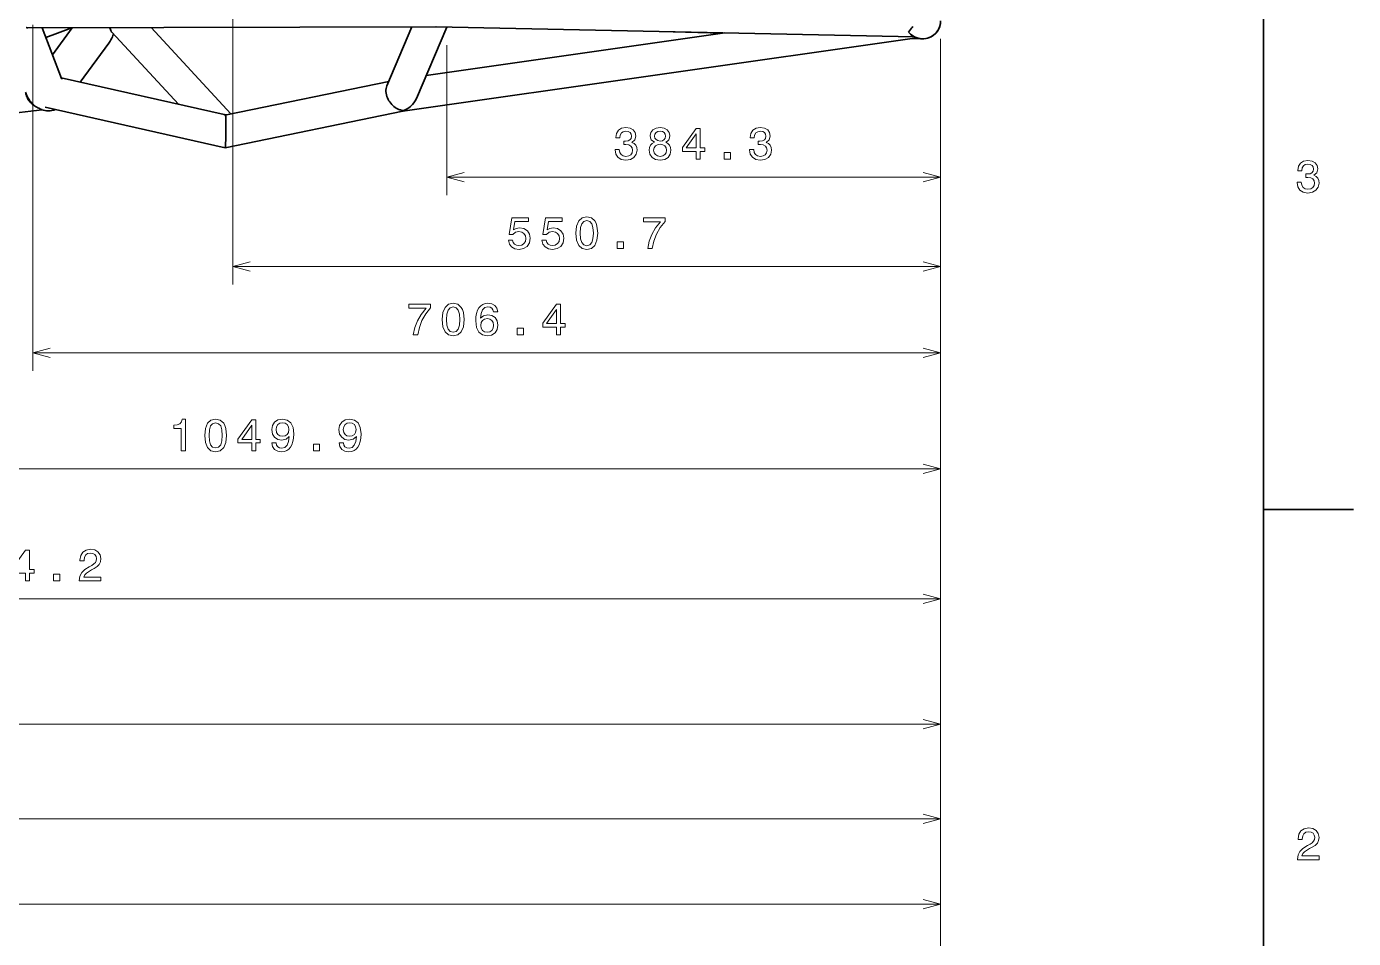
# Model space of a CAD drawing. Extents: x 0 to 420, y 0 to 297.
# Drawn here: x 272.5 to 420, y 100.8 to 202.2 of the extents above; entities that cross this region are included whole.
import ezdxf

# ---------------------------------------------------------------- set-up
doc = ezdxf.new("R2010")
doc.units = 0

msp = doc.modelspace()

# ---------------------------------------------------------------- linework, layer by layer
at = {"color": 7, "lineweight": 35}
for p, q in [((410, 10), (410, 287)), ((317.99884, 202.135117), (272.634521, 202.024292)), ((371.173187, 201.039856), (318.039978, 202.134735)), ((314.338623, 192.760818), (371.471039, 200.911621)), ((316.916687, 196.736206), (350.124542, 201.473816)), ((274.22226, 192.92337), (161.660446, 179.598709)), ((274.562378, 193.212708), (294.569427, 188.694321)), ((314.34021, 192.761154), (294.570404, 188.694305))]:
    msp.add_line(p, q, dxfattribs=at)
at = {"color": 7, "lineweight": 13}
for p, q in [((295.437531, 225.742081), (295.437531, 173.499283)), ((273.201874, 202.352554), (273.201874, 163.893646)), ((374.110474, 200.806641), (374.110474, 163.893646)), ((374.110474, 200.806641), (374.110474, 173.499283)), ((374.110474, 200.806641), (374.110474, 151.015411)), ((374.110474, 200.806641), (374.110474, 136.54689)), ((374.110474, 200.806641), (374.110474, 122.618141)), ((374.110474, 200.806641), (374.110474, 112.099289)), ((374.110474, 200.806641), (374.110474, 102.623039)), ((374.110474, 200.806641), (374.110474, 91.315094)), ((374.110474, 200.806641), (374.110474, 75.109657)), ((374.110474, 175.499283), (295.437531, 175.499283)), ((374.110474, 165.893646), (273.201874, 165.893646)), ((374.110474, 153.015411), (224.125626, 153.015411)), ((374.110474, 138.546875), (166.366791, 138.546875)), ((374.110474, 124.618141), (145.490021, 124.618141)), ((374.110474, 114.099289), (129.253342, 114.099289)), ((374.110474, 104.623039), (98.782494, 104.623039))]:
    msp.add_line(p, q, dxfattribs=at)
at = {"color": 7, "lineweight": 35, "ltscale": 0.178105}
msp.add_line((312.540131, 195.574524), (315.331604, 202.129059), dxfattribs=at)
at = {"color": 7, "lineweight": 35, "ltscale": 0.215756}
msp.add_line((315.824249, 194.171036), (319.205811, 202.111176), dxfattribs=at)
at = {"color": 7, "lineweight": 35, "ltscale": 0.150907}
msp.add_line((276.382172, 196.389694), (274.227112, 202.028183), dxfattribs=at)
at = {"color": 7, "lineweight": 35, "ltscale": 0.077285}
msp.add_line((277.533356, 202.036362), (274.636566, 200.956802), dxfattribs=at)
at = {"color": 7, "lineweight": 35, "ltscale": 0.093381}
msp.add_line((277.580994, 202.036469), (275.376251, 199.021301), dxfattribs=at)
at = {"color": 7, "lineweight": 35, "ltscale": 0.272532}
msp.add_line((289.369293, 193.530106), (281.9646, 201.530655), dxfattribs=at)
at = {"color": 7, "lineweight": 35, "ltscale": 0.326507}
msp.add_line((295.21402, 192.472916), (286.342865, 202.057968), dxfattribs=at)
at = {"color": 7, "lineweight": 35, "ltscale": 0.136971}
msp.add_line((344.388123, 201.592087), (349.864746, 201.436752), dxfattribs=at)
at = {"color": 7, "lineweight": 35, "ltscale": 0.027391}
msp.add_line((370.958557, 200.838501), (372.053772, 200.807434), dxfattribs=at)
at = {"color": 8, "lineweight": 13, "ltscale": 0.434616}
msp.add_line((374.110474, 200.806641), (374.110474, 183.421982), dxfattribs=at)
at = {"color": 7, "lineweight": 35, "ltscale": 0.133692}
msp.add_line((281.626587, 200.308319), (278.470123, 195.991577), dxfattribs=at)
at = {"color": 8, "lineweight": 13, "ltscale": 0.41723}
msp.add_line((319.205811, 200.111176), (319.205811, 183.421982), dxfattribs=at)
at = {"color": 7, "lineweight": 35, "ltscale": 0.463718}
msp.add_line((276.35144, 196.470047), (294.444489, 192.383911), dxfattribs=at)
at = {"color": 7, "lineweight": 35, "ltscale": 0.46023}
msp.add_line((312.756042, 196.081482), (294.724396, 192.372192), dxfattribs=at)
at = {"color": 7, "lineweight": 35, "ltscale": 2.9e-05}
msp.add_line((273.369202, 193.360046), (273.370148, 193.359375), dxfattribs=at)
at = {"color": 7, "lineweight": 35, "ltscale": 3.6e-05}
msp.add_line((273.369202, 193.360046), (273.370392, 193.359207), dxfattribs=at)
at = {"color": 7, "lineweight": 35, "ltscale": 0.003909}
msp.add_line((314.232819, 192.770721), (314.386871, 192.79747), dxfattribs=at)
at = {"color": 8, "lineweight": 13}
msp.add_line((374.110474, 185.421982), (319.205811, 185.421982), dxfattribs=at)
at = {"color": 7, "lineweight": 35, "ltscale": 0.25}
msp.add_line((410, 148.5), (420, 148.5), dxfattribs=at)
at = {"color": 7, "lineweight": 35}
for points in [[(370.546509, 201.560028), (370.653595, 201.691315), (370.762146, 201.830826), (370.869568, 201.978439), (370.937164, 202.078705), (371.001801, 202.182861)], [(272.634521, 202.024292), (272.599609, 202.025604), (272.566803, 202.029831), (272.527191, 202.040329), (272.493652, 202.056793), (272.467621, 202.079559)], [(282.154663, 201.325287), (282.097168, 201.177856), (282.031097, 201.021866), (281.959442, 200.867554), (281.880219, 200.712814), (281.787445, 200.550476), (281.709656, 200.427658), (281.626587, 200.308319)], [(281.9646, 201.530655), (281.947601, 201.551407), (281.929657, 201.578522), (281.909485, 201.615173), (281.887299, 201.662491), (281.85556, 201.740967), (281.817932, 201.845749), (281.750946, 202.046555)], [(273.454498, 193.302612), (273.373322, 193.366821), (273.277161, 193.449982), (273.190948, 193.53186), (273.07373, 193.655579), (272.962585, 193.788086), (272.862091, 193.922714), (272.772491, 194.05658), (272.671356, 194.226013), (272.579254, 194.399994), (272.497833, 194.572113), (272.407318, 194.786667), (272.378815, 194.859772)], [(272.395111, 194.825012), (272.420746, 194.697952), (272.454712, 194.572891), (272.496552, 194.450623), (272.55188, 194.318192), (272.615509, 194.190826), (272.686584, 194.069092), (272.764191, 193.953354), (272.835358, 193.85907), (272.910217, 193.76944), (272.988373, 193.684525), (273.048889, 193.623917), (273.110809, 193.565948), (273.238159, 193.457855), (273.369202, 193.360046)], [(272.439636, 194.711884), (272.457306, 194.638382), (272.477783, 194.56572), (272.501495, 194.492432), (272.527893, 194.420334), (272.587463, 194.28183), (272.655823, 194.149429), (272.731812, 194.023819), (272.797882, 193.927673), (272.867554, 193.836319), (272.940277, 193.749832), (272.99646, 193.688187), (273.053772, 193.629303), (273.170898, 193.519745), (273.282745, 193.426483), (273.394012, 193.342865)], [(274.22226, 192.92337), (274.227356, 192.92453), (274.228851, 192.925415), (274.229523, 192.926208), (274.229736, 192.927109), (274.229401, 192.928482), (274.226501, 192.931808), (274.220581, 192.935852), (274.200378, 192.946014), (274.163116, 192.961502), (274.060852, 193.00087), (273.927155, 193.054657), (273.855988, 193.085648), (273.746368, 193.137268), (273.620819, 193.202988), (273.495056, 193.276917), (273.370148, 193.359375)], [(314.380035, 192.830643), (314.289795, 192.841965), (314.216492, 192.855148), (314.144867, 192.871414), (314.056305, 192.896027), (314.007202, 192.911835), (313.870056, 192.964096), (313.733643, 193.028137), (313.598663, 193.10379), (313.465912, 193.190887)], [(314.386871, 192.79747), (314.365753, 192.773727), (314.344849, 192.762329), (314.340179, 192.761139)]]:
    msp.add_lwpolyline(points, dxfattribs=at)
at = {"color": 8, "lineweight": 13}
for points in [[(337.915192, 188.521408), (337.915192, 188.486099), (337.99588, 188.001953), (338.23291, 187.63884), (338.60611, 187.40686), (339.100372, 187.321121), (339.624847, 187.40686), (340.018219, 187.628754), (340.270386, 187.981781), (340.361176, 188.435669), (340.320831, 188.733231), (340.209869, 188.975296), (340.02832, 189.161896), (339.786224, 189.298065), (340.114044, 189.570404), (340.230042, 190.00412), (340.154388, 190.397491), (339.937531, 190.695038), (339.584503, 190.881638), (339.100372, 190.947205), (338.646454, 190.866501), (338.298492, 190.644608), (338.071533, 190.29158), (337.99588, 189.822556), (337.99588, 189.787262), (338.444733, 189.787262), (338.485077, 190.110031), (338.616211, 190.34201), (338.828033, 190.483231), (339.12558, 190.533661), (339.387817, 190.493301), (339.579468, 190.387405), (339.695465, 190.215927), (339.740845, 189.983948), (339.695465, 189.736832), (339.574432, 189.570404), (339.36261, 189.469528), (339.075134, 189.43927), (338.878448, 189.444321), (338.878448, 189.045898), (339.12558, 189.055984), (339.443298, 189.010605), (339.680328, 188.889557), (339.821533, 188.692871), (339.871979, 188.435669), (339.816498, 188.143173), (339.670227, 187.926315), (339.438263, 187.790146), (339.130615, 187.744751), (338.812897, 187.795181), (338.580902, 187.946487), (338.434662, 188.188553), (338.379181, 188.521408)], [(342.296753, 189.308151), (342.039551, 189.166946), (341.863037, 188.970261), (341.752075, 188.723129), (341.716797, 188.425583), (341.797485, 187.97673), (342.029449, 187.628754), (342.407715, 187.40686), (342.922119, 187.321121), (343.431488, 187.40686), (343.809723, 187.628754), (344.041718, 187.97673), (344.127441, 188.425583), (344.087097, 188.723129), (343.981201, 188.970261), (343.799652, 189.166946), (343.547485, 189.308151), (343.749207, 189.429184), (343.890411, 189.595612), (343.976135, 189.797348), (344.006409, 190.044464), (343.92572, 190.402527), (343.713898, 190.689987), (343.370972, 190.876602), (342.922119, 190.947205), (342.468231, 190.876602), (342.125275, 190.689987), (341.908417, 190.402527), (341.832764, 190.044464), (341.858002, 189.797348), (341.943726, 189.595612)], [(342.31189, 190.00412), (342.352234, 190.226013), (342.473267, 190.397491), (342.664917, 190.503403), (342.922119, 190.543747), (343.174286, 190.503403), (343.365906, 190.397491), (343.486969, 190.226013), (343.532349, 190.00412), (343.486969, 189.777176), (343.365906, 189.600662), (343.174286, 189.484665), (342.922119, 189.449356), (342.664917, 189.4897), (342.473267, 189.600662), (342.352234, 189.777176)], [(346.935516, 187.421982), (347.389404, 187.421982), (347.389404, 188.289413), (347.888672, 188.289413), (347.888672, 188.692871), (347.389404, 188.692871), (347.389404, 190.846329), (346.930481, 190.846329), (345.397339, 188.733231), (345.397339, 188.289413), (346.935516, 188.289413)], [(352.859283, 188.521408), (352.859283, 188.486099), (352.939972, 188.001953), (353.177002, 187.63884), (353.550201, 187.40686), (354.044434, 187.321121), (354.568939, 187.40686), (354.962311, 187.628754), (355.214478, 187.981781), (355.305267, 188.435669), (355.264923, 188.733231), (355.153961, 188.975296), (354.972412, 189.161896), (354.730316, 189.298065), (355.058136, 189.570404), (355.174133, 190.00412), (355.09848, 190.397491), (354.881622, 190.695038), (354.528595, 190.881638), (354.044434, 190.947205), (353.590546, 190.866501), (353.242584, 190.644608), (353.015625, 190.29158), (352.939972, 189.822556), (352.939972, 189.787262), (353.388824, 189.787262), (353.429169, 190.110031), (353.560303, 190.34201), (353.772125, 190.483231), (354.069672, 190.533661), (354.331909, 190.493301), (354.52356, 190.387405), (354.639557, 190.215927), (354.684937, 189.983948), (354.639557, 189.736832), (354.518524, 189.570404), (354.306702, 189.469528), (354.019226, 189.43927), (353.82254, 189.444321), (353.82254, 189.045898), (354.069672, 189.055984), (354.38739, 189.010605), (354.62442, 188.889557), (354.765625, 188.692871), (354.816071, 188.435669), (354.76059, 188.143173), (354.614319, 187.926315), (354.382355, 187.790146), (354.074707, 187.744751), (353.756989, 187.795181), (353.524994, 187.946487), (353.378754, 188.188553), (353.323273, 188.521408)], [(342.200928, 188.435669), (342.246338, 188.702957), (342.392578, 188.904694), (342.619507, 189.035812), (342.922119, 189.081207), (343.219666, 189.035812), (343.446625, 188.904694), (343.592865, 188.702957), (343.643311, 188.435669), (343.592865, 188.148209), (343.446625, 187.931351), (343.219666, 187.790146), (342.922119, 187.744751), (342.619507, 187.790146), (342.392578, 187.931351), (342.246338, 188.148209)], [(345.820953, 188.692871), (346.935516, 190.261322), (346.935516, 188.692871)], [(350.046173, 187.421982), (350.742157, 187.421982), (350.742157, 188.173416), (350.046173, 188.173416)]]:
    msp.add_lwpolyline(points, close=True, dxfattribs=at)
for points in [[(321.137665, 185.939621), (319.205811, 185.421982), (321.137665, 184.904343)], [(372.178619, 184.904343), (374.110474, 185.421982), (372.178619, 185.939621)]]:
    msp.add_lwpolyline(points, dxfattribs=at)
at = {"color": 7, "lineweight": 13}
for points in [[(413.729126, 184.866226), (413.729126, 184.830917), (413.809814, 184.346771), (414.046844, 183.983658), (414.420044, 183.751663), (414.914276, 183.665939), (415.438782, 183.751663), (415.832153, 183.973572), (416.08429, 184.326599), (416.175079, 184.780487), (416.134735, 185.078033), (416.023773, 185.320114), (415.842224, 185.506714), (415.600159, 185.642883), (415.927948, 185.915222), (416.043945, 186.348938), (415.968292, 186.74231), (415.751434, 187.039856), (415.398407, 187.226456), (414.914276, 187.292023), (414.460388, 187.211319), (414.112396, 186.989426), (413.885468, 186.636398), (413.809814, 186.167374), (413.809814, 186.13208), (414.258636, 186.13208), (414.299011, 186.454834), (414.430115, 186.686829), (414.641937, 186.828033), (414.939484, 186.878479), (415.201721, 186.83812), (415.393372, 186.732224), (415.509369, 186.560745), (415.554749, 186.328766), (415.509369, 186.081635), (415.388336, 185.915222), (415.176514, 185.814346), (414.889069, 185.784088), (414.692383, 185.789139), (414.692383, 185.390717), (414.939484, 185.400803), (415.257202, 185.355423), (415.494232, 185.234375), (415.635468, 185.037689), (415.685883, 184.780487), (415.630402, 184.487976), (415.484161, 184.271118), (415.252167, 184.134949), (414.944519, 184.089569), (414.626801, 184.139999), (414.394806, 184.29129), (414.248566, 184.533371), (414.193085, 184.866226)], [(326.051239, 178.412109), (326.162201, 177.998566), (326.409302, 177.675797), (326.77243, 177.474075), (327.236389, 177.398422), (327.745758, 177.489197), (328.144196, 177.736313), (328.396332, 178.129684), (328.492157, 178.634018), (328.406433, 179.103027), (328.164368, 179.471191), (327.786102, 179.708221), (327.296936, 179.793961), (326.918671, 179.733429), (326.62616, 179.567001), (326.767395, 180.510086), (328.300537, 180.510086), (328.300537, 180.92363), (326.429474, 180.92363), (326.1521, 179.067734), (326.555573, 179.067734), (326.848083, 179.304764), (327.221283, 179.390488), (327.544037, 179.335022), (327.791168, 179.17363), (327.94751, 178.926514), (328.00296, 178.608795), (327.94751, 178.291077), (327.786102, 178.043961), (327.539001, 177.887619), (327.221283, 177.832138), (326.953979, 177.867447), (326.747223, 177.983429), (326.595917, 178.164993), (326.520264, 178.412109)], [(329.787262, 178.412109), (329.898224, 177.998566), (330.145325, 177.675797), (330.508453, 177.474075), (330.972412, 177.398422), (331.481781, 177.489197), (331.880188, 177.736313), (332.132355, 178.129684), (332.22818, 178.634018), (332.142456, 179.103027), (331.900391, 179.471191), (331.522125, 179.708221), (331.032928, 179.793961), (330.654694, 179.733429), (330.362183, 179.567001), (330.503387, 180.510086), (332.03653, 180.510086), (332.03653, 180.92363), (330.165497, 180.92363), (329.888123, 179.067734), (330.291595, 179.067734), (330.584106, 179.304764), (330.957306, 179.390488), (331.28006, 179.335022), (331.527191, 179.17363), (331.683502, 178.926514), (331.738983, 178.608795), (331.683502, 178.291077), (331.522125, 178.043961), (331.275024, 177.887619), (330.957306, 177.832138), (330.690002, 177.867447), (330.483215, 177.983429), (330.33194, 178.164993), (330.256287, 178.412109)], [(333.558594, 179.208939), (333.634247, 178.41716), (333.871277, 177.85231), (334.249512, 177.509369), (334.774017, 177.398422), (335.293457, 177.509369), (335.671692, 177.85231), (335.903687, 178.41716), (335.984375, 179.208939), (335.903687, 179.995682), (335.807861, 180.308365), (335.671692, 180.565567), (335.293457, 180.908508), (334.774017, 181.024506), (334.249512, 180.908508), (333.871277, 180.560532), (333.634247, 179.995682)], [(334.042725, 179.208939), (334.083099, 179.819168), (334.209167, 180.257935), (334.436096, 180.515137), (334.774017, 180.605911), (335.106873, 180.515137), (335.333801, 180.257935), (335.4599, 179.819168), (335.500244, 179.208939), (335.4599, 178.593674), (335.333801, 178.154907), (335.106873, 177.897705), (334.774017, 177.811966), (334.436096, 177.897705), (334.209167, 178.154907), (334.083099, 178.593674)], [(341.545044, 177.499283), (342.054413, 177.499283), (342.220825, 178.331421), (342.513336, 179.108078), (342.92688, 179.829254), (343.466522, 180.505051), (343.466522, 180.92363), (341.065948, 180.92363), (341.065948, 180.464706), (342.982361, 180.464706), (342.427612, 179.783859), (342.009033, 179.072769), (341.716522, 178.316284)], [(338.162048, 177.499283), (338.858002, 177.499283), (338.858002, 178.250717), (338.162048, 178.250717)], [(315.483124, 167.893646), (315.992493, 167.893646), (316.158905, 168.725784), (316.451416, 169.502441), (316.86496, 170.223618), (317.404602, 170.899414), (317.404602, 171.317993), (315.004028, 171.317993), (315.004028, 170.85907), (316.920441, 170.85907), (316.365692, 170.178223), (315.947113, 169.467133), (315.654602, 168.710648)], [(318.704742, 169.603302), (318.780396, 168.811523), (319.017426, 168.246674), (319.39566, 167.903732), (319.920166, 167.792786), (320.439606, 167.903732), (320.817841, 168.246674), (321.049835, 168.811523), (321.130524, 169.603302), (321.049835, 170.390045), (320.95401, 170.702728), (320.817841, 170.95993), (320.439606, 171.302872), (319.920166, 171.418869), (319.39566, 171.302872), (319.017426, 170.954895), (318.780396, 170.390045)], [(324.866547, 170.450562), (324.770721, 170.85907), (324.548828, 171.161652), (324.205902, 171.353302), (323.762085, 171.418869), (323.464539, 171.38356), (323.207336, 171.287735), (322.980377, 171.131409), (322.788757, 170.9095), (322.637451, 170.632126), (322.526489, 170.29422), (322.455902, 169.895813), (322.43573, 169.44696), (322.516418, 168.73082), (322.763519, 168.211365), (323.161926, 167.898697), (323.706604, 167.792786), (324.195801, 167.88356), (324.569, 168.12059), (324.811066, 168.49379), (324.89682, 168.96785), (324.811066, 169.44696), (324.579102, 169.815125), (324.221008, 170.047104), (323.777222, 170.127792), (323.298096, 170.026932), (322.940033, 169.739471), (323.015686, 170.29422), (323.177063, 170.692642), (323.424194, 170.929672), (323.76712, 171.010361), (324.019287, 170.970016), (324.210938, 170.864105), (324.337006, 170.687592), (324.402588, 170.450562)], [(331.405609, 167.893646), (331.859497, 167.893646), (331.859497, 168.761078), (332.358765, 168.761078), (332.358765, 169.164536), (331.859497, 169.164536), (331.859497, 171.317993), (331.400543, 171.317993), (329.867401, 169.204895), (329.867401, 168.761078), (331.405609, 168.761078)], [(319.188873, 169.603302), (319.229218, 170.213531), (319.355316, 170.652298), (319.582245, 170.9095), (319.920166, 171.000275), (320.253021, 170.9095), (320.47995, 170.652298), (320.606049, 170.213531), (320.646393, 169.603302), (320.606049, 168.988037), (320.47995, 168.549271), (320.253021, 168.292068), (319.920166, 168.206329), (319.582245, 168.292068), (319.355316, 168.549271), (319.229218, 168.988037)], [(324.407623, 168.962814), (324.352142, 168.645081), (324.210938, 168.403015), (323.983978, 168.241638), (323.701569, 168.191193), (323.404022, 168.241638), (323.177063, 168.39798), (323.030823, 168.640045), (322.985443, 168.957764), (323.035858, 169.270447), (323.177063, 169.507477), (323.409058, 169.658783), (323.721741, 169.714249), (323.99408, 169.658783), (324.210938, 169.512527), (324.352142, 169.275497)], [(330.291046, 169.164536), (331.405609, 170.732986), (331.405609, 169.164536)], [(327.04422, 167.893646), (327.740173, 167.893646), (327.740173, 168.645081), (327.04422, 168.645081)], [(289.687225, 155.015411), (290.146149, 155.015411), (290.146149, 158.540634), (289.803223, 158.540634), (289.712433, 158.232986), (289.530884, 158.026215), (289.25351, 157.905182), (288.870209, 157.864838), (288.870209, 157.506775), (289.687225, 157.506775)], [(292.298615, 156.725067), (292.374237, 155.933289), (292.611267, 155.368439), (292.989532, 155.025497), (293.514008, 154.914551), (294.033478, 155.025497), (294.411713, 155.368439), (294.643707, 155.933289), (294.724396, 156.725067), (294.643707, 157.51181), (294.547882, 157.824493), (294.411713, 158.081696), (294.033478, 158.424637), (293.514008, 158.540634), (292.989532, 158.424637), (292.611267, 158.07666), (292.374237, 157.51181)], [(292.782745, 156.725067), (292.82309, 157.335297), (292.949188, 157.774063), (293.176117, 158.031265), (293.514008, 158.12204), (293.846863, 158.031265), (294.073822, 157.774063), (294.19989, 157.335297), (294.240234, 156.725067), (294.19989, 156.109802), (294.073822, 155.671036), (293.846863, 155.413834), (293.514008, 155.328094), (293.176117, 155.413834), (292.949188, 155.671036), (292.82309, 156.109802)], [(297.527405, 155.015411), (297.981323, 155.015411), (297.981323, 155.882843), (298.480591, 155.882843), (298.480591, 156.286301), (297.981323, 156.286301), (297.981323, 158.439758), (297.522369, 158.439758), (295.989227, 156.32666), (295.989227, 155.882843), (297.527405, 155.882843)], [(296.412872, 156.286301), (297.527405, 157.854752), (297.527405, 156.286301)], [(299.775696, 155.882843), (299.851349, 155.484436), (300.068207, 155.176804), (300.411133, 154.985153), (300.865021, 154.914551), (301.162567, 154.94986), (301.429871, 155.040634), (301.656799, 155.19696), (301.84845, 155.418869), (301.999756, 155.696243), (302.110718, 156.039185), (302.17627, 156.432556), (302.201477, 156.886444), (302.115753, 157.597549), (301.868622, 158.117004), (301.47525, 158.429672), (300.935638, 158.540634), (300.441406, 158.44986), (300.068207, 158.207779), (299.826111, 157.834579), (299.745422, 157.365555), (299.826111, 156.881409), (300.063141, 156.513245), (300.416168, 156.281265), (300.865021, 156.205612), (301.339081, 156.301437), (301.697174, 156.593948), (301.616455, 156.034149), (301.455078, 155.635727), (301.207977, 155.398697), (300.870056, 155.323044), (300.607819, 155.358353), (300.416168, 155.469299), (300.2901, 155.645813), (300.239655, 155.882843)], [(300.234619, 157.370605), (300.285065, 157.683289), (300.42627, 157.930405), (300.648163, 158.086731), (300.935638, 158.142212), (301.233185, 158.086731), (301.460114, 157.930405), (301.601349, 157.688324), (301.656799, 157.375641), (301.601349, 157.057922), (301.460114, 156.820892), (301.228149, 156.674637), (300.920502, 156.624207), (300.643127, 156.674637), (300.42627, 156.820892), (300.285065, 157.052872)], [(307.247742, 155.882843), (307.323395, 155.484436), (307.540253, 155.176804), (307.883179, 154.985153), (308.337067, 154.914551), (308.634613, 154.94986), (308.901917, 155.040634), (309.128845, 155.19696), (309.320496, 155.418869), (309.471802, 155.696243), (309.582764, 156.039185), (309.648315, 156.432556), (309.673523, 156.886444), (309.587799, 157.597549), (309.340668, 158.117004), (308.947296, 158.429672), (308.407684, 158.540634), (307.913452, 158.44986), (307.540253, 158.207779), (307.298157, 157.834579), (307.217468, 157.365555), (307.298157, 156.881409), (307.535187, 156.513245), (307.888214, 156.281265), (308.337067, 156.205612), (308.811127, 156.301437), (309.16922, 156.593948), (309.088501, 156.034149), (308.927124, 155.635727), (308.680023, 155.398697), (308.342102, 155.323044), (308.079865, 155.358353), (307.888214, 155.469299), (307.762146, 155.645813), (307.7117, 155.882843)], [(307.706665, 157.370605), (307.757111, 157.683289), (307.898315, 157.930405), (308.120209, 158.086731), (308.407684, 158.142212), (308.705231, 158.086731), (308.932159, 157.930405), (309.073395, 157.688324), (309.128845, 157.375641), (309.073395, 157.057922), (308.932159, 156.820892), (308.700195, 156.674637), (308.392548, 156.624207), (308.115173, 156.674637), (307.898315, 156.820892), (307.757111, 157.052872)], [(304.374115, 155.015411), (305.070068, 155.015411), (305.070068, 155.766846), (304.374115, 155.766846)], [(272.384033, 140.546875), (272.837921, 140.546875), (272.837921, 141.414307), (273.337189, 141.414307), (273.337189, 141.817764), (272.837921, 141.817764), (272.837921, 143.971222), (272.378967, 143.971222), (270.845825, 141.858109), (270.845825, 141.414307), (272.384033, 141.414307)], [(278.348145, 140.546875), (280.753754, 140.546875), (280.753754, 140.980591), (278.852448, 140.980591), (278.958374, 141.217621), (279.139923, 141.414307), (279.699738, 141.772385), (279.997284, 141.923676), (280.330139, 142.140533), (280.567169, 142.3927), (280.703339, 142.690247), (280.753754, 143.028137), (280.66803, 143.451767), (280.431, 143.784622), (280.067871, 143.996445), (279.598846, 144.072083), (279.114716, 143.986359), (278.746552, 143.749329), (278.509521, 143.371078), (278.428833, 142.871796), (278.428833, 142.801193), (278.887756, 142.801193), (278.887756, 142.841537), (278.933167, 143.184479), (279.069336, 143.436646), (279.286194, 143.598022), (279.573639, 143.653503), (279.86615, 143.603073), (280.083008, 143.47699), (280.224213, 143.280304), (280.274658, 143.033188), (280.239349, 142.801193), (280.143524, 142.604507), (279.982147, 142.433044), (279.760254, 142.281738), (279.462708, 142.120361), (278.968475, 141.807678), (278.620483, 141.474823), (278.413696, 141.071365), (278.348145, 140.561996)], [(275.49469, 140.546875), (276.190643, 140.546875), (276.190643, 141.298309), (275.49469, 141.298309)], [(413.76947, 109.566788), (416.175079, 109.566788), (416.175079, 110.000504), (414.273773, 110.000504), (414.3797, 110.237534), (414.561249, 110.434219), (415.121033, 110.79229), (415.418579, 110.943588), (415.751434, 111.160446), (415.988464, 111.412613), (416.124634, 111.710159), (416.175079, 112.048058), (416.089355, 112.471687), (415.852325, 112.804543), (415.489197, 113.016357), (415.020172, 113.092003), (414.536041, 113.006271), (414.167877, 112.769234), (413.930847, 112.390999), (413.850159, 111.891716), (413.850159, 111.821114), (414.309082, 111.821114), (414.309082, 111.861458), (414.354462, 112.204399), (414.490631, 112.456558), (414.707489, 112.617943), (414.994965, 112.673416), (415.287476, 112.622986), (415.504333, 112.496902), (415.645538, 112.300217), (415.695984, 112.053101), (415.660675, 111.821114), (415.56485, 111.624428), (415.403473, 111.452957), (415.181549, 111.301659), (414.884003, 111.140274), (414.389771, 110.827591), (414.041779, 110.494743), (413.835022, 110.091286), (413.76947, 109.581917)]]:
    msp.add_lwpolyline(points, close=True, dxfattribs=at)
for points in [[(297.369385, 176.016922), (295.437531, 175.499283), (297.369385, 174.981644)], [(372.178619, 174.981644), (374.110474, 175.499283), (372.178619, 176.016922)], [(275.133728, 166.411285), (273.201874, 165.893646), (275.133728, 165.376007)], [(372.178619, 165.376007), (374.110474, 165.893646), (372.178619, 166.411285)], [(372.178619, 152.497772), (374.110474, 153.015411), (372.178619, 153.533051)], [(372.178619, 138.029236), (374.110474, 138.546875), (372.178619, 139.064514)], [(372.178619, 124.100502), (374.110474, 124.618141), (372.178619, 125.13578)], [(372.178619, 113.58165), (374.110474, 114.099289), (372.178619, 114.616928)], [(372.178619, 104.1054), (374.110474, 104.623039), (372.178619, 105.140678)]]:
    msp.add_lwpolyline(points, dxfattribs=at)
at = {"color": 7, "lineweight": 35}
for centre, radius, start, end in [((372.110474, 202.806641), 2, 218.560087, 359.999997), ((372.110474, 202.806641), 2, 218.560128, 0), ((372.110474, 202.806641), 2, 268.305503, 359.999999), ((372.110474, 202.806641), 2, 218.557943, 242.054012), ((372.110474, 202.806641), 2, 242.053165, 268.375437), ((277.342468, 196.745407), 1.023992, 200.32575, 204.908739), ((274.910156, 195.170853), 2.36422, 252.245358, 269.981836), ((274.908234, 195.174164), 2.367541, 270.028268, 289.782507), ((293.718384, 189.172089), 3.29287, 74.289256, 77.26116), ((294.943329, 191.313446), 1.081152, 101.683444, 107.956051), ((313.256348, 195.380997), 2.786938, 290.510017, 293.778618)]:
    msp.add_arc(centre, radius, start, end, dxfattribs=at)
for centre, major_axis, ratio, start_param, end_param in [((314.032318, 194.520935), (-1.192566, 1.458221), 0.727446, 0.3641726486, 1.2066418197), ((314.032593, 194.521103), (-1.192749, 1.458359), 0.727528, 1.2066553673, 1.9349119661), ((314.032318, 194.520966), (-1.662354, -1.276779), 0.799196, 1.1232654795, 2.184993738), ((294.587494, 190.520905), (0.017578, 1.826675), 0.035173, 4.7199861339, 6.2049423674), ((294.587494, 190.52092), (0.017578, 1.826675), 0.035173, 4.7048026276, 6.2049260186), ((314.032349, 194.52092), (0.252197, -1.767807), 0.332943, 0, 0.269590001), ((294.587494, 190.52092), (0.017578, 1.826675), 0.035173, 3.1340052875, 4.7047992917), ((294.587494, 190.52092), (0.017578, 1.82666), 0.035173, 3.1491826329, 4.7199776251)]:
    msp.add_ellipse(centre, major_axis=major_axis, ratio=ratio, start_param=start_param, end_param=end_param, dxfattribs=at)

doc.saveas('drawing.dxf')
